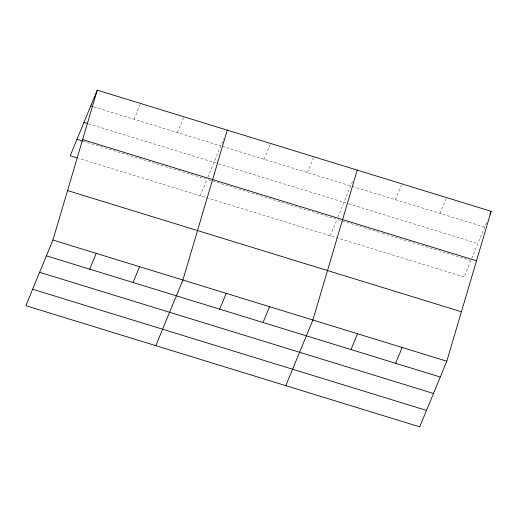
<?xml version="1.0" encoding="UTF-8"?>
<svg xmlns="http://www.w3.org/2000/svg" width="517" height="517" viewBox="0 0 517 517"><rect width="100%" height="100%" fill="white"/><g stroke="black" fill="none" stroke-linecap="round" stroke-linejoin="round"><path stroke-width="0.39" stroke-dasharray="2.58 1.94" d="M134.077 119.265L140.592 103.465M177.402 132.598L183.916 116.797M200.189 195.769L206.968 179.321M207.84 177.202L223.693 138.743M264.058 159.255L270.572 143.455M307.389 172.581L313.903 156.787M330.176 235.752L336.955 219.305M337.827 217.192L352.788 180.885M395.356 199.646L401.871 183.845M439.999 213.379L446.507 197.578M470.871 260.51L464.092 276.957L78.571 158.351M471.75 258.39L487.305 220.649M93.79 106.87L220.733 145.923M222.252 146.395L350.713 185.913M352.258 186.385L484.636 227.112M88.53 123.789L217.754 163.54M218.517 163.773L347.786 203.543M348.555 203.782L477.857 243.559M83.069 141.199L381.591 233.038M382.36 233.277L470.102 260.271"/><path stroke-width="0.78" d="M52.908 240.043L97.261 90.139L491.15 211.311L446.791 361.221L419.739 426.861L25.85 305.689L52.908 240.043L446.791 361.221M227.247 130.122L182.889 280.033L155.83 345.673M357.228 170.112L312.869 320.023L285.817 385.663M97.261 90.139L70.209 155.779L77.046 157.885M89.719 269.176L96.233 253.375M133.05 282.502L139.558 266.701M219.706 309.166L226.213 293.365M263.03 322.492L269.544 306.691M350.998 349.557L357.512 333.756M395.641 363.289L402.155 347.489M489.967 214.187L491.15 211.311M90.753 105.94L93.028 106.638M83.974 122.387L87.774 123.557M82.623 139.609L476.512 260.781M76.988 139.332L82.306 140.967M67.546 190.573L461.429 311.751M46.394 255.844L440.284 377.022M39.615 272.291L433.504 393.469M32.629 289.242L426.519 410.414"/></g></svg>
